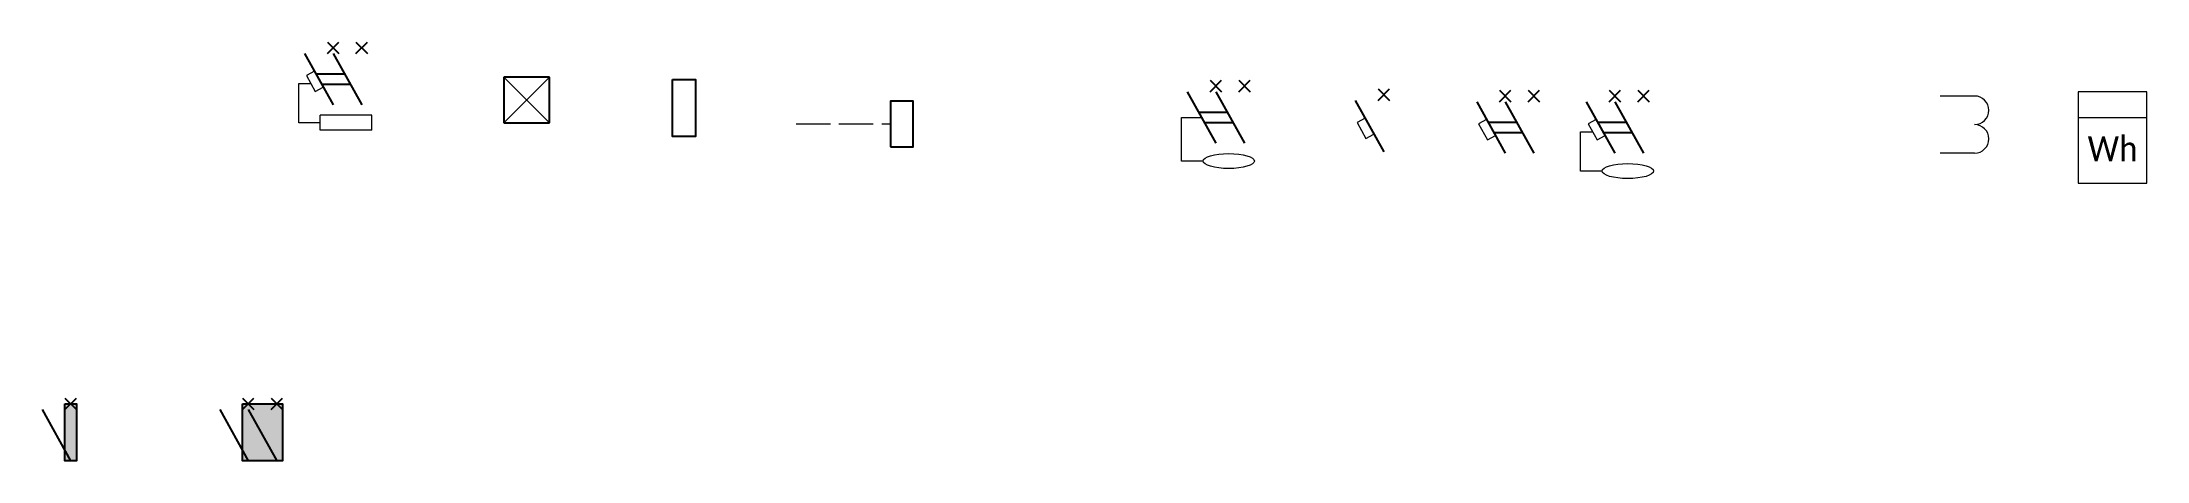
# Model space of a CAD drawing. Header units: inches. Extents: x 47 to 231, y 235 to 271.
import ezdxf
from ezdxf.enums import TextEntityAlignment as Align

# ---------------------------------------------------------------- set-up
doc = ezdxf.new("R2010")
doc.units = ezdxf.units.IN
doc.header["$MEASUREMENT"] = 0
doc.linetypes.add('ACAD_ISO02W100', pattern=[15, 12, -3])
doc.layers.add('SYS_METRIC', color=7, linetype='Continuous', lineweight=9, plot=False)
doc.layers.add('TABLE', color=7, linetype='Continuous', lineweight=25)
doc.styles.add('!VTEXT', font='calibri.ttf', dxfattribs={"width": 0.9, "height": 2.2})

# ---------------------------------------------------------------- blocks, each defined once
blk = doc.blocks.new('EL_VSCHEMES_AFDD')
for points in [[(-1.5, -2.3), (1, -2.3)], [(-1, -3.2), (1.5, -3.2)]]:
    blk.add_lwpolyline(points)
at = {"layer": 'SYS_METRIC'}
for p, q in [((-3, -6.57), (-3, -3.14)), ((-3, -3.14), (-1.95, -3.14)), ((-1.64, -2.05), (-2.34, -2.44)), ((-2.34, -2.44), (-1.56, -3.84)), ((-1.56, -3.84), (-0.86, -3.45)), ((-1.12, -6.57), (-3, -6.57)), ((3.38, -5.91), (-1.12, -5.91)), ((-1.12, -7.22), (-1.12, -5.91)), ((3.38, -7.22), (-1.12, -7.22)), ((3.38, -7.22), (3.38, -5.91))]:
    blk.add_line(p, q, dxfattribs=at)
at = {"layer": 'TABLE'}
for p, q in [((-0.5, 0.5), (0.5, -0.5)), ((-0.5, -0.5), (0.5, 0.5)), ((2, 0.5), (3, -0.5)), ((2, -0.5), (3, 0.5)), ((-2.5, -0.5), (0, -5)), ((0, -0.5), (2.5, -5))]:
    blk.add_line(p, q, dxfattribs=at)
blk = doc.blocks.new('EL_VSCHEMES_BU')
for p, q in [((3.12, 0), (-0.88, 0)), ((-0.88, 0), (-0.88, -4)), ((3.12, -4), (3.12, 0)), ((-0.88, -4), (3.12, -4))]:
    blk.add_line(p, q)
at = {"layer": 'SYS_METRIC', "color": 0}
for p, q in [((-0.88, 0), (3.12, -4)), ((-0.88, -4), (3.12, 0))]:
    blk.add_line(p, q, dxfattribs=at)
blk = doc.blocks.new('EL_VSCHEMES_FU')
blk.add_lwpolyline([(-1, 0), (1, 0), (1, -5), (-1, -5)], close=True)
blk = doc.blocks.new('EL_VSCHEMES_INDEPRELEASE')
blk.add_lwpolyline([(7, -4.75), (9, -4.75), (9, -0.75), (7, -0.75)], close=True)
at = {"linetype": 'ACAD_ISO02W100', "lineweight": 0, "ltscale": 0.25}
blk.add_lwpolyline([(-1.25, -2.75), (7, -2.75)], dxfattribs=at)
blk = doc.blocks.new('EL_VSCHEMES_QD')
for points in [[(-1.5, -2.3), (1, -2.3)], [(-1, -3.2), (1.5, -3.2)]]:
    blk.add_lwpolyline(points)
at = {"layer": 'SYS_METRIC'}
for p, q in [((-3, -6.57), (-3, -2.75)), ((-3, -2.75), (-1.25, -2.75)), ((-1.12, -6.57), (-3, -6.57))]:
    blk.add_line(p, q, dxfattribs=at)
blk.add_ellipse((1.13, -6.57), major_axis=(-2.25, 0), ratio=0.291854, dxfattribs=at)
at = {"layer": 'TABLE'}
for p, q in [((-0.5, 0.5), (0.5, -0.5)), ((-0.5, -0.5), (0.5, 0.5)), ((2, 0.5), (3, -0.5)), ((2, -0.5), (3, 0.5)), ((-2.5, -0.5), (0, -5)), ((0, -0.5), (2.5, -5))]:
    blk.add_line(p, q, dxfattribs=at)
blk = doc.blocks.new('EL_VSCHEMES_QF')
at = {"layer": 'SYS_METRIC'}
for p, q in [((-1.64, -2.05), (-2.34, -2.44)), ((-2.34, -2.44), (-1.56, -3.84)), ((-1.56, -3.84), (-0.86, -3.45))]:
    blk.add_line(p, q, dxfattribs=at)
at = {"layer": 'TABLE'}
for p, q in [((-0.5, 0.5), (0.5, -0.5)), ((-0.5, -0.5), (0.5, 0.5)), ((-2.5, -0.5), (0, -5))]:
    blk.add_line(p, q, dxfattribs=at)
blk = doc.blocks.new('EL_VSCHEMES_QF_N')
for points in [[(-1.5, -2.3), (1, -2.3)], [(-1, -3.2), (1.5, -3.2)]]:
    blk.add_lwpolyline(points)
at = {"layer": 'SYS_METRIC'}
for p, q in [((-1.64, -2.05), (-2.34, -2.44)), ((-2.34, -2.44), (-1.56, -3.84)), ((-1.56, -3.84), (-0.86, -3.45))]:
    blk.add_line(p, q, dxfattribs=at)
at = {"layer": 'TABLE'}
for p, q in [((-0.5, 0.5), (0.5, -0.5)), ((-0.5, -0.5), (0.5, 0.5)), ((2, 0.5), (3, -0.5)), ((2, -0.5), (3, 0.5)), ((-2.5, -0.5), (0, -5)), ((0, -0.5), (2.5, -5))]:
    blk.add_line(p, q, dxfattribs=at)
blk = doc.blocks.new('EL_VSCHEMES_QFD')
for points in [[(-1.5, -2.3), (1, -2.3)], [(-1, -3.2), (1.5, -3.2)]]:
    blk.add_lwpolyline(points)
at = {"layer": 'SYS_METRIC'}
for p, q in [((-3, -6.57), (-3, -3.14)), ((-3, -3.14), (-1.95, -3.14)), ((-1.64, -2.05), (-2.34, -2.44)), ((-2.34, -2.44), (-1.56, -3.84)), ((-1.56, -3.84), (-0.86, -3.45)), ((-1.12, -6.57), (-3, -6.57))]:
    blk.add_line(p, q, dxfattribs=at)
blk.add_ellipse((1.13, -6.57), major_axis=(-2.25, 0), ratio=0.291854, dxfattribs=at)
at = {"layer": 'TABLE'}
for p, q in [((-0.5, 0.5), (0.5, -0.5)), ((-0.5, -0.5), (0.5, 0.5)), ((2, 0.5), (3, -0.5)), ((2, -0.5), (3, 0.5)), ((-2.5, -0.5), (0, -5)), ((0, -0.5), (2.5, -5))]:
    blk.add_line(p, q, dxfattribs=at)
blk = doc.blocks.new('EL_VSCHEMES_QS')
at = {"true_color": 0xffffff}
h = blk.add_hatch(color=7, dxfattribs=at)
h.dxf.hatch_style = 1
h.paths.add_polyline_path([(0.5, 0), (-0.5, 0), (-0.5, -5), (0.5, -5)])
at = {"color": 7, "true_color": 0xffffff}
blk.add_lwpolyline([(-0.5, 0), (0.5, 0), (0.5, -5), (-0.5, -5)], close=True, dxfattribs=at)
at = {"layer": 'TABLE'}
for p, q in [((-0.5, 0.5), (0.5, -0.5)), ((-0.5, -0.5), (0.5, 0.5)), ((-2.5, -0.5), (0, -5))]:
    blk.add_line(p, q, dxfattribs=at)
blk = doc.blocks.new('EL_VSCHEMES_QS_N')
at = {"true_color": 0xffffff}
h = blk.add_hatch(color=7, dxfattribs=at)
h.dxf.hatch_style = 1
h.paths.add_polyline_path([(-0.5, -5), (3, -5), (3, 0), (-0.5, 0)])
at = {"color": 7, "true_color": 0xffffff}
blk.add_lwpolyline([(-0.5, 0), (3, 0), (3, -5), (-0.5, -5)], close=True, dxfattribs=at)
at = {"layer": 'TABLE'}
for p, q in [((-0.5, 0.5), (0.5, -0.5)), ((-0.5, -0.5), (0.5, 0.5)), ((2, 0.5), (3, -0.5)), ((2, -0.5), (3, 0.5)), ((-2.5, -0.5), (0, -5)), ((0, -0.5), (2.5, -5))]:
    blk.add_line(p, q, dxfattribs=at)
blk = doc.blocks.new('EL_VSCHEMES_TT')
at = {"layer": 'SYS_METRIC'}
for p, q in [((0, 0), (-3, 0)), ((0, -5), (-3, -5))]:
    blk.add_line(p, q, dxfattribs=at)
for centre in [(0, -1.25), (0, -3.75)]:
    blk.add_arc(centre, 1.25, 270, 90, dxfattribs=at)
blk = doc.blocks.new('EL_VSCHEMES_WH')
at = {"layer": 'SYS_METRIC'}
for p, q in [((3, 0), (-3, 0)), ((-3, 0), (-3, -8)), ((3, -8), (3, 0)), ((3, -2.29), (-3, -2.29)), ((-3, -8), (3, -8))]:
    blk.add_line(p, q, dxfattribs=at)
at = {"layer": 'SYS_METRIC', "style": '!VTEXT', "width": 0.9}
blk.add_text('Wh', height=2.2, dxfattribs=at).set_placement((0, -5), align=Align.MIDDLE_CENTER)

msp = doc.modelspace()

# ---------------------------------------------------------------- block references
for name, p in [('EL_VSCHEMES_AFDD', (72.5, 270.68)), ('EL_VSCHEMES_BU', (88.31, 268.1)), ('EL_VSCHEMES_FU', (103.19, 267.91)), ('EL_VSCHEMES_QD', (149.72, 267.33)), ('EL_VSCHEMES_QF', (164.41, 266.57)), ('EL_VSCHEMES_INDEPRELEASE', (114.25, 266.76)), ('EL_VSCHEMES_QF_N', (175.04, 266.45)), ('EL_VSCHEMES_QFD', (184.63, 266.45)), ('EL_VSCHEMES_TT', (216.09, 266.45)), ('EL_VSCHEMES_WH', (228.17, 266.83)), ('EL_VSCHEMES_QS', (49.54, 239.5)), ('EL_VSCHEMES_QS_N', (65.08, 239.5))]:
    msp.add_blockref(name, p)

doc.saveas('drawing.dxf')
